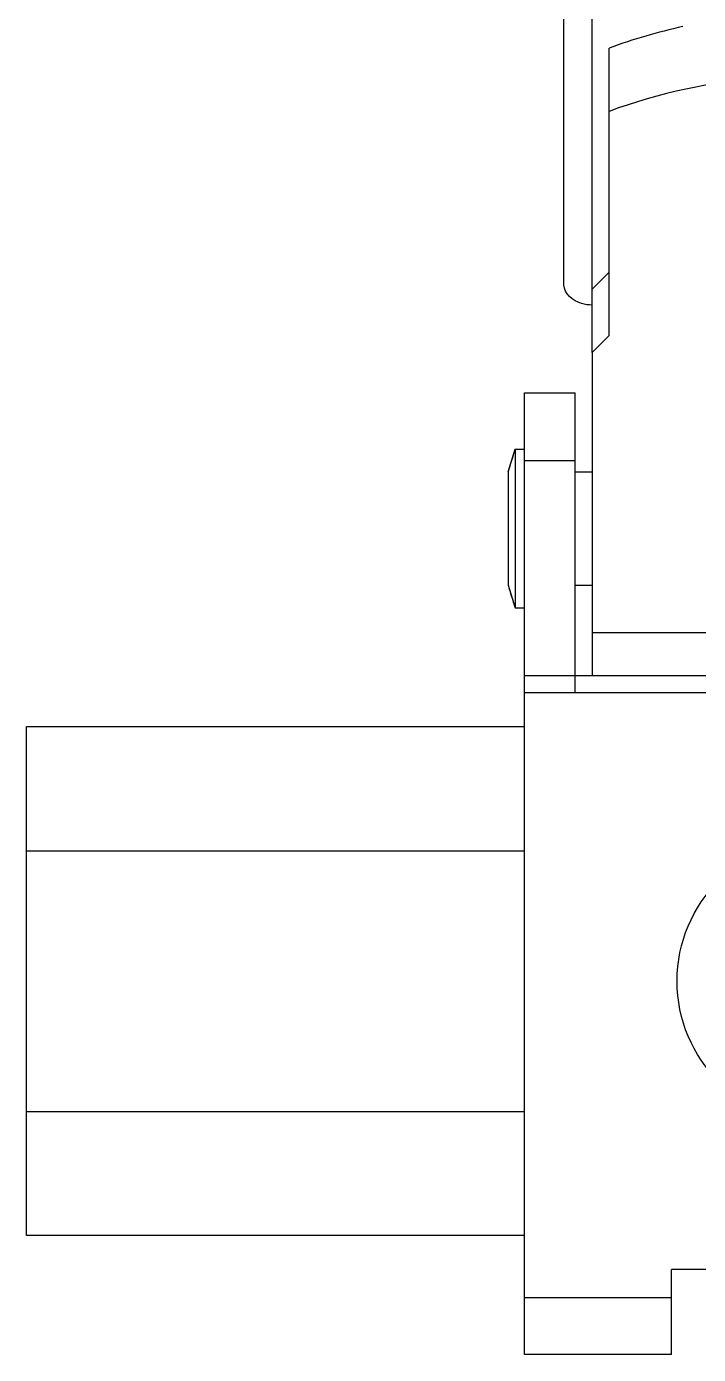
# Model space of a CAD drawing. Extents: x 815029915 to 815825525, y 579155098 to 579748855.
# Drawn here: x 815613641 to 815613944, y 579341542 to 579342141 of the extents above; entities that cross this region are included whole.
import ezdxf

# ---------------------------------------------------------------- set-up
doc = ezdxf.new("R2010")
doc.units = 0
doc.header["$LTSCALE"] = 100
doc.header["$MEASUREMENT"] = 0
doc.layers.add('02___PRT_ALL_AXES', color=7, linetype='Continuous')

msp = doc.modelspace()

# ---------------------------------------------------------------- linework, layer by layer
at = {"color": 7, "linetype": 'Continuous'}
for p, q in [((815613883.71, 579342024.26), (815613883.71, 579343726.39)), ((815613896.46, 579342022.34), (815613896.46, 579343671.03)), ((815613896.46, 579341993.86), (815613896.46, 579341848.22)), ((815613865.86, 579341542.24), (815613865.86, 579341975.72)), ((815613865.86, 579341975.72), (815613888.81, 579341975.72)), ((815613888.81, 579341840.58), (815613888.81, 579341975.72)), ((815613861.78, 579341950.22), (815613865.86, 579341950.22)), ((815613865.86, 579341945.12), (815613888.81, 579341945.12)), ((815613888.81, 579341940.02), (815613896.46, 579341940.02)), ((815613861.78, 579341878.83), (815613865.86, 579341878.83)), ((815613896.46, 579341867.64), (815613962.75, 579341867.64)), ((815613865.86, 579341848.23), (815614131.04, 579341848.23)), ((815613865.86, 579341840.58), (815614131.04, 579341840.58)), ((815613641.47, 579341595.79), (815613641.47, 579341825.28)), ((815613641.47, 579341825.28), (815613865.86, 579341825.28)), ((815613865.86, 579341595.79), (815613641.47, 579341595.79)), ((815613932.15, 579341542.24), (815613932.15, 579341580.49)), ((815614064.75, 579341580.49), (815613932.15, 579341580.49)), ((815613932.15, 579341567.74), (815613865.86, 579341567.74)), ((815613932.15, 579341542.24), (815613865.86, 579341542.24))]:
    msp.add_line(p, q, dxfattribs=at)
at = {"color": 0}
for p, q in [((815613641.47, 579341769.28), (815613865.86, 579341769.28)), ((815613641.47, 579341651.68), (815613865.86, 579341651.68))]:
    msp.add_line(p, q, dxfattribs=at)
at = {"color": 7, "linetype": 'Continuous'}
msp.add_open_spline([(815613896.46, 579342015.24), (815613894.82, 579342015.24), (815613889.51, 579342015.76), (815613883.71, 579342020.44), (815613883.71, 579342024.26)], degree=3, knots=[0, 0, 0, 0, 0.300361, 1, 1, 1, 1], dxfattribs=at)
at = {"layer": '02___PRT_ALL_AXES', "color": 7, "linetype": 'Continuous'}
for p, q in [((815613904.11, 579342001.58), (815613904.11, 579342131.04)), ((815613904.11, 579342030.07), (815613896.46, 579342022.34)), ((815613896.46, 579341993.86), (815613896.46, 579342022.34)), ((815613904.11, 579342001.58), (815613896.46, 579341993.86)), ((815613858.57, 579341940.02), (815613861.78, 579341950.22)), ((815613861.78, 579341950.22), (815613861.78, 579341878.83)), ((815613861.78, 579341950.22), (815613865.86, 579341950.22)), ((815613858.57, 579341940.02), (815613858.57, 579341889.02)), ((815613888.81, 579341940.02), (815613896.46, 579341940.02)), ((815613858.57, 579341889.02), (815613861.78, 579341878.83)), ((815613888.81, 579341889.02), (815613896.46, 579341889.02)), ((815613861.78, 579341878.83), (815613865.86, 579341878.83))]:
    msp.add_line(p, q, dxfattribs=at)
msp.add_circle((815613998.45, 579341710.54), 63.75, dxfattribs=at)
for centre, radius, start, end in [((815613992.82, 579341889.63), 257.2, 102.46062, 110.17776), ((815613957.32, 579341914.52), 101.99, 159.51268, 165.52249), ((815613957.32, 579341914.52), 101.99, 194.47751, 200.48732)]:
    msp.add_arc(centre, radius, start, end, dxfattribs=at)
msp.add_open_spline([(815614092.79, 579342102.55), (815614077.98, 579342108.02), (815614016.34, 579342124.24), (815613948.96, 579342119.1), (815613904.11, 579342102.55)], degree=3, knots=[0, 0, 0, 0, 0.248287, 1, 1, 1, 1], dxfattribs=at)

doc.saveas('drawing.dxf')
